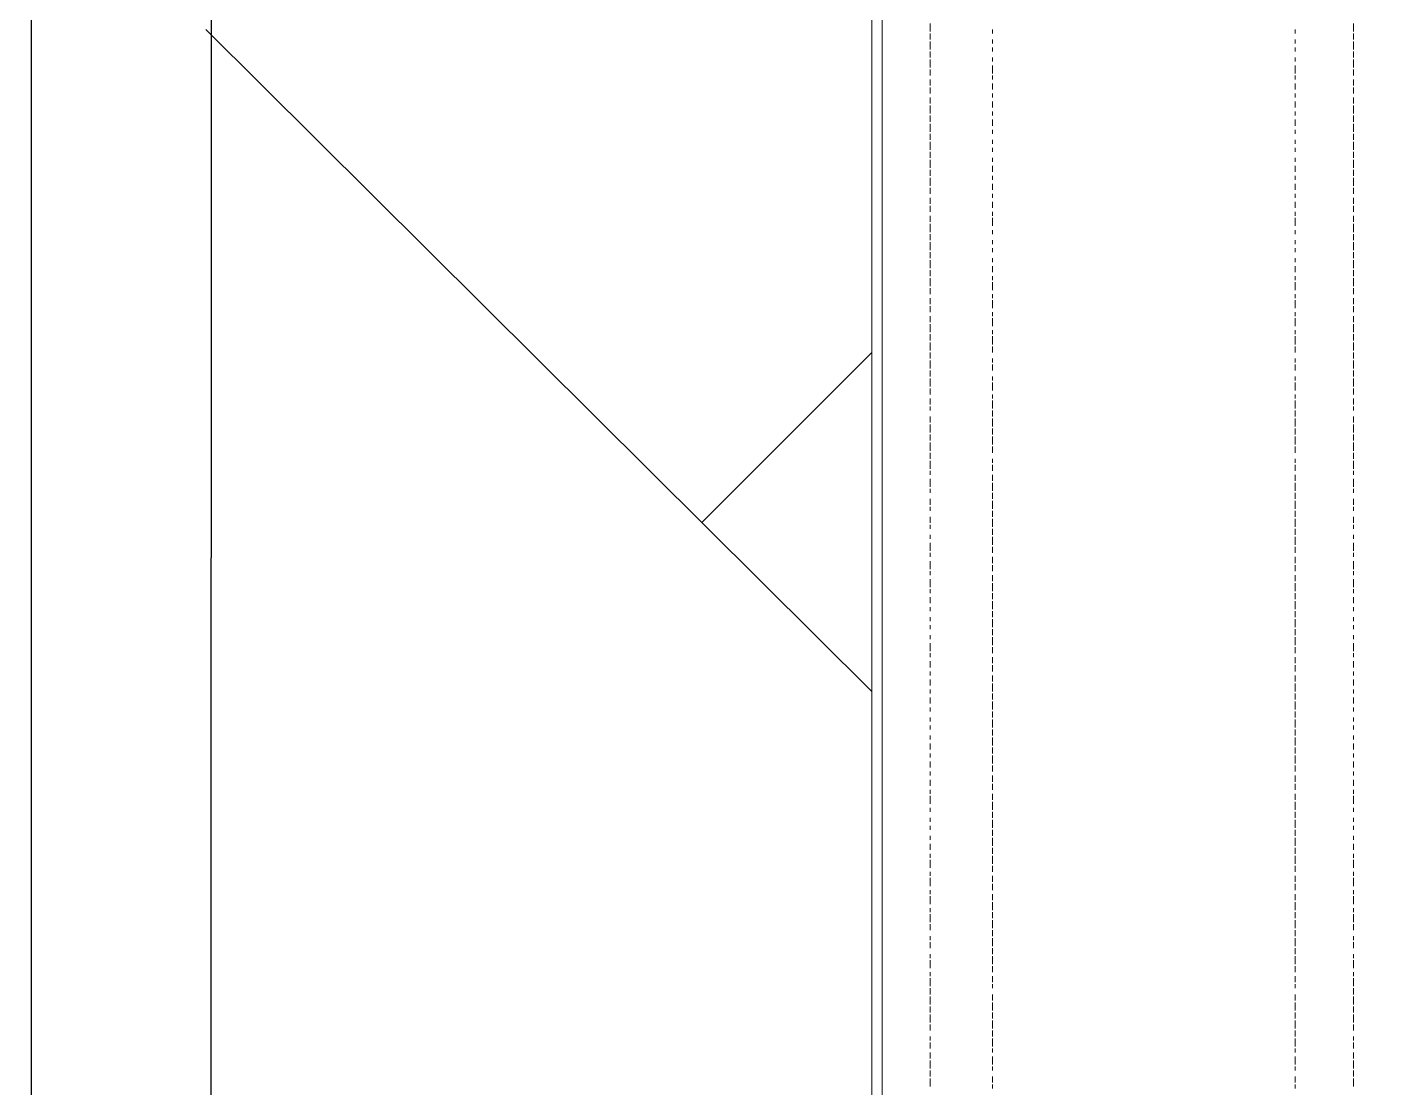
# Model space of a CAD drawing. Header units: millimetres. Extents: x 2928 to 3112, y 1220 to 1280.
# Drawn here: x 2937.078 to 2938.215, y 1260.338 to 1261.219 of the extents above; entities that cross this region are included whole.
import ezdxf

# ---------------------------------------------------------------- set-up
doc = ezdxf.new("R2010")
doc.units = ezdxf.units.MM

msp = doc.modelspace()

# ---------------------------------------------------------------- linework, layer by layer
at = {"color": 7, "linetype": 'Continuous', "lineweight": -2, "true_color": 0x000007}
for points in [[(2937.08126, 1265.3073), (2937.07792, 1267.474), (2938.98795, 1267.474), (2985.45528, 1267.474), (2985.45528, 1236.87356), (2938.98795, 1236.87356), (2937.08126, 1236.87356), (2937.08126, 1238.60692)], [(2937.23126, 1265.3073), (2937.23126, 1267.32399), (2938.98795, 1267.32399), (2985.30528, 1267.32399), (2985.30528, 1237.02356), (2938.98795, 1237.02356), (2937.22793, 1237.02356), (2937.22793, 1238.60692)]]:
    msp.add_lwpolyline(points, close=True, dxfattribs=at)
at = {"color": 7, "linetype": 'Continuous', "lineweight": 20, "true_color": 0x000007}
msp.add_lwpolyline([(2937.7796, 1261.62891), (2937.7796, 1259.61388), (2938.23127, 1259.61388), (2938.23127, 1261.62891)], close=True, dxfattribs=at)
at = {"color": 253, "linetype": 'Continuous', "lineweight": 5, "true_color": 0x9a9a9a}
msp.add_lwpolyline([(2937.78793, 1261.62891), (2937.78793, 1259.61388), (2937.78793, 1259.61388)], dxfattribs=at)
at = {"color": 252, "linetype": 'Continuous', "lineweight": 13, "true_color": 0x989898}
for points in [[(2937.82793, 1261.22224), (2937.82793, 1261.21557), (2937.82793, 1261.21557)], [(2938.17961, 1261.21557), (2938.17961, 1261.22224), (2938.17961, 1261.22224)], [(2937.82793, 1261.21391), (2937.82793, 1261.20891), (2937.82793, 1261.20891)], [(2937.8796, 1261.21724), (2937.8796, 1261.21391), (2937.8796, 1261.21391)], [(2938.13127, 1261.21391), (2938.13127, 1261.21724), (2938.13127, 1261.21724)], [(2938.17961, 1261.20891), (2938.17961, 1261.21391), (2938.17961, 1261.21391)], [(2937.82793, 1261.20724), (2937.82793, 1261.20057), (2937.82793, 1261.20057)], [(2937.82793, 1261.19891), (2937.82793, 1261.19391), (2937.82793, 1261.19391)], [(2937.8796, 1261.20891), (2937.8796, 1261.20557), (2937.8796, 1261.20557)], [(2937.8796, 1261.20224), (2937.8796, 1261.19891), (2937.8796, 1261.19891)], [(2938.13127, 1261.20557), (2938.13127, 1261.20891), (2938.13127, 1261.20891)], [(2938.13127, 1261.19891), (2938.13127, 1261.20224), (2938.13127, 1261.20224)], [(2938.17961, 1261.20057), (2938.17961, 1261.20724), (2938.17961, 1261.20724)], [(2938.17961, 1261.19391), (2938.17961, 1261.19891), (2938.17961, 1261.19891)], [(2937.82793, 1261.19224), (2937.82793, 1261.18557), (2937.82793, 1261.18557)], [(2937.8796, 1261.19391), (2937.8796, 1261.19057), (2937.8796, 1261.19057)], [(2937.8796, 1261.18724), (2937.8796, 1261.18057), (2937.8796, 1261.18057)], [(2938.13127, 1261.19057), (2938.13127, 1261.19391), (2938.13127, 1261.19391)], [(2938.13127, 1261.18057), (2938.13127, 1261.18724), (2938.13127, 1261.18724)], [(2938.17961, 1261.18557), (2938.17961, 1261.19224), (2938.17961, 1261.19224)], [(2937.82793, 1261.18391), (2937.82793, 1261.17891), (2937.82793, 1261.17891)], [(2937.8796, 1261.17891), (2937.8796, 1261.17557), (2937.8796, 1261.17557)], [(2938.13127, 1261.17557), (2938.13127, 1261.17891), (2938.13127, 1261.17891)], [(2938.17961, 1261.17891), (2938.17961, 1261.18391), (2938.17961, 1261.18391)], [(2937.82793, 1261.17557), (2937.82793, 1261.17057), (2937.82793, 1261.17057)], [(2937.82793, 1261.16891), (2937.82793, 1261.16391), (2937.82793, 1261.16391)], [(2937.8796, 1261.17224), (2937.8796, 1261.16724), (2937.8796, 1261.16724)], [(2938.13127, 1261.16724), (2938.13127, 1261.17224), (2938.13127, 1261.17224)], [(2938.17961, 1261.17057), (2938.17961, 1261.17557), (2938.17961, 1261.17557)], [(2938.17961, 1261.16391), (2938.17961, 1261.16891), (2938.17961, 1261.16891)], [(2937.82793, 1261.16057), (2937.82793, 1261.15557), (2937.82793, 1261.15557)], [(2937.82793, 1261.15391), (2937.82793, 1261.14724), (2937.82793, 1261.14724)], [(2937.8796, 1261.16391), (2937.8796, 1261.16057), (2937.8796, 1261.16057)], [(2937.8796, 1261.15724), (2937.8796, 1261.15224), (2937.8796, 1261.15224)], [(2938.13127, 1261.16057), (2938.13127, 1261.16391), (2938.13127, 1261.16391)], [(2938.13127, 1261.15224), (2938.13127, 1261.15724), (2938.13127, 1261.15724)], [(2938.17961, 1261.15557), (2938.17961, 1261.16057), (2938.17961, 1261.16057)], [(2938.17961, 1261.14724), (2938.17961, 1261.15391), (2938.17961, 1261.15391)], [(2937.82793, 1261.14557), (2937.82793, 1261.14057), (2937.82793, 1261.14057)], [(2937.8796, 1261.14891), (2937.8796, 1261.14557), (2937.8796, 1261.14557)], [(2937.8796, 1261.14224), (2937.8796, 1261.13724), (2937.8796, 1261.13724)], [(2938.13127, 1261.14557), (2938.13127, 1261.14891), (2938.13127, 1261.14891)], [(2938.13127, 1261.13724), (2938.13127, 1261.14224), (2938.13127, 1261.14224)], [(2938.17961, 1261.14057), (2938.17961, 1261.14557), (2938.17961, 1261.14557)], [(2937.82793, 1261.13891), (2937.82793, 1261.13224), (2937.82793, 1261.13224)], [(2937.82793, 1261.13057), (2937.82793, 1261.12557), (2937.82793, 1261.12557)], [(2937.8796, 1261.13391), (2937.8796, 1261.13057), (2937.8796, 1261.13057)], [(2938.13127, 1261.13057), (2938.13127, 1261.13391), (2938.13127, 1261.13391)], [(2938.17961, 1261.13224), (2938.17961, 1261.13891), (2938.17961, 1261.13891)], [(2938.17961, 1261.12557), (2938.17961, 1261.13057), (2938.17961, 1261.13057)], [(2937.82793, 1261.1239), (2937.82793, 1261.11724), (2937.82793, 1261.11724)], [(2937.8796, 1261.12557), (2937.8796, 1261.12224), (2937.8796, 1261.12224)], [(2937.8796, 1261.1189), (2937.8796, 1261.11557), (2937.8796, 1261.11557)], [(2938.13127, 1261.12224), (2938.13127, 1261.12557), (2938.13127, 1261.12557)], [(2938.13127, 1261.11557), (2938.13127, 1261.1189), (2938.13127, 1261.1189)], [(2938.17961, 1261.11724), (2938.17961, 1261.1239), (2938.17961, 1261.1239)], [(2937.82793, 1261.11557), (2937.82793, 1261.11057), (2937.82793, 1261.11057)], [(2937.82793, 1261.1089), (2937.82793, 1261.10224), (2937.82793, 1261.10224)], [(2937.8796, 1261.11057), (2937.8796, 1261.10724), (2937.8796, 1261.10724)], [(2938.13127, 1261.10724), (2938.13127, 1261.11057), (2938.13127, 1261.11057)], [(2938.17961, 1261.11057), (2938.17961, 1261.11557), (2938.17961, 1261.11557)], [(2938.17961, 1261.10224), (2938.17961, 1261.1089), (2938.17961, 1261.1089)], [(2937.82793, 1261.10057), (2937.82793, 1261.09557), (2937.82793, 1261.09557)], [(2937.8796, 1261.1039), (2937.8796, 1261.0989), (2937.8796, 1261.0989)], [(2938.13127, 1261.0989), (2938.13127, 1261.1039), (2938.13127, 1261.1039)], [(2938.17961, 1261.09557), (2938.17961, 1261.10057), (2938.17961, 1261.10057)], [(2937.82793, 1261.0939), (2937.82793, 1261.08724), (2937.82793, 1261.08724)], [(2937.82793, 1261.08557), (2937.82793, 1261.08057), (2937.82793, 1261.08057)], [(2937.8796, 1261.09557), (2937.8796, 1261.09224), (2937.8796, 1261.09224)], [(2937.8796, 1261.0889), (2937.8796, 1261.0839), (2937.8796, 1261.0839)], [(2938.13127, 1261.09224), (2938.13127, 1261.09557), (2938.13127, 1261.09557)], [(2938.13127, 1261.0839), (2938.13127, 1261.0889), (2938.13127, 1261.0889)], [(2938.17961, 1261.08724), (2938.17961, 1261.0939), (2938.17961, 1261.0939)], [(2938.17961, 1261.08057), (2938.17961, 1261.08557), (2938.17961, 1261.08557)], [(2937.82793, 1261.07724), (2937.82793, 1261.07224), (2937.82793, 1261.07224)], [(2937.8796, 1261.08057), (2937.8796, 1261.07724), (2937.8796, 1261.07724)], [(2937.8796, 1261.0739), (2937.8796, 1261.0689), (2937.8796, 1261.0689)], [(2938.13127, 1261.07724), (2938.13127, 1261.08057), (2938.13127, 1261.08057)], [(2938.13127, 1261.0689), (2938.13127, 1261.0739), (2938.13127, 1261.0739)], [(2938.17961, 1261.07224), (2938.17961, 1261.07724), (2938.17961, 1261.07724)], [(2937.82793, 1261.07057), (2937.82793, 1261.06557), (2937.82793, 1261.06557)], [(2937.82793, 1261.06224), (2937.82793, 1261.05724), (2937.82793, 1261.05724)], [(2937.8796, 1261.06557), (2937.8796, 1261.06224), (2937.8796, 1261.06224)], [(2938.13127, 1261.06224), (2938.13127, 1261.06557), (2938.13127, 1261.06557)], [(2938.17961, 1261.06557), (2938.17961, 1261.07057), (2938.17961, 1261.07057)], [(2938.17961, 1261.05724), (2938.17961, 1261.06224), (2938.17961, 1261.06224)], [(2937.82793, 1261.05557), (2937.82793, 1261.0489), (2937.82793, 1261.0489)], [(2937.8796, 1261.06057), (2937.8796, 1261.0539), (2937.8796, 1261.0539)], [(2937.8796, 1261.05057), (2937.8796, 1261.04724), (2937.8796, 1261.04724)], [(2938.13127, 1261.0539), (2938.13127, 1261.06057), (2938.13127, 1261.06057)], [(2938.13127, 1261.04724), (2938.13127, 1261.05057), (2938.13127, 1261.05057)], [(2938.17961, 1261.0489), (2938.17961, 1261.05557), (2938.17961, 1261.05557)], [(2937.82793, 1261.04724), (2937.82793, 1261.04224), (2937.82793, 1261.04224)], [(2937.82793, 1261.04057), (2937.82793, 1261.0339), (2937.82793, 1261.0339)], [(2937.8796, 1261.04224), (2937.8796, 1261.0389), (2937.8796, 1261.0389)], [(2938.13127, 1261.0389), (2938.13127, 1261.04224), (2938.13127, 1261.04224)], [(2938.17961, 1261.04224), (2938.17961, 1261.04724), (2938.17961, 1261.04724)], [(2938.17961, 1261.0339), (2938.17961, 1261.04057), (2938.17961, 1261.04057)], [(2937.82793, 1261.03224), (2937.82793, 1261.02724), (2937.82793, 1261.02724)], [(2937.8796, 1261.03557), (2937.8796, 1261.03224), (2937.8796, 1261.03224)], [(2938.13127, 1261.03224), (2938.13127, 1261.03557), (2938.13127, 1261.03557)], [(2938.17961, 1261.02724), (2938.17961, 1261.03224), (2938.17961, 1261.03224)], [(2937.82793, 1261.02557), (2937.82793, 1261.0189), (2937.82793, 1261.0189)], [(2937.82793, 1261.01724), (2937.82793, 1261.01224), (2937.82793, 1261.01224)], [(2937.8796, 1261.02724), (2937.8796, 1261.0239), (2937.8796, 1261.0239)], [(2937.8796, 1261.02057), (2937.8796, 1261.01557), (2937.8796, 1261.01557)], [(2938.13127, 1261.0239), (2938.13127, 1261.02724), (2938.13127, 1261.02724)], [(2938.13127, 1261.01557), (2938.13127, 1261.02057), (2938.13127, 1261.02057)], [(2938.17961, 1261.0189), (2938.17961, 1261.02557), (2938.17961, 1261.02557)], [(2938.17961, 1261.01224), (2938.17961, 1261.01724), (2938.17961, 1261.01724)], [(2937.82793, 1261.01057), (2937.82793, 1261.0039), (2937.82793, 1261.0039)], [(2937.8796, 1261.01224), (2937.8796, 1261.0089), (2937.8796, 1261.0089)], [(2937.8796, 1261.00724), (2937.8796, 1261.00057), (2937.8796, 1261.00057)], [(2938.13127, 1261.0089), (2938.13127, 1261.01224), (2938.13127, 1261.01224)], [(2938.13127, 1261.00057), (2938.13127, 1261.00724), (2938.13127, 1261.00724)], [(2938.17961, 1261.0039), (2938.17961, 1261.01057), (2938.17961, 1261.01057)], [(2937.82793, 1261.00224), (2937.82793, 1260.99724), (2937.82793, 1260.99724)], [(2937.82793, 1260.9939), (2937.82793, 1260.9889), (2937.82793, 1260.9889)], [(2937.8796, 1260.99724), (2937.8796, 1260.9939), (2937.8796, 1260.9939)], [(2938.13127, 1260.9939), (2938.13127, 1260.99724), (2938.13127, 1260.99724)], [(2938.17961, 1260.99724), (2938.17961, 1261.00224), (2938.17961, 1261.00224)], [(2938.17961, 1260.9889), (2938.17961, 1260.9939), (2938.17961, 1260.9939)], [(2937.82793, 1260.98724), (2937.82793, 1260.98224), (2937.82793, 1260.98224)], [(2937.8796, 1260.99224), (2937.8796, 1260.98557), (2937.8796, 1260.98557)], [(2938.13127, 1260.98557), (2938.13127, 1260.99224), (2938.13127, 1260.99224)], [(2938.17961, 1260.98224), (2938.17961, 1260.98724), (2938.17961, 1260.98724)], [(2937.82793, 1260.9789), (2937.82793, 1260.9739), (2937.82793, 1260.9739)], [(2937.82793, 1260.97224), (2937.82793, 1260.96557), (2937.82793, 1260.96557)], [(2937.8796, 1260.98224), (2937.8796, 1260.9789), (2937.8796, 1260.9789)], [(2937.8796, 1260.97724), (2937.8796, 1260.97057), (2937.8796, 1260.97057)], [(2938.13127, 1260.9789), (2938.13127, 1260.98224), (2938.13127, 1260.98224)], [(2938.13127, 1260.97057), (2938.13127, 1260.97724), (2938.13127, 1260.97724)], [(2938.17961, 1260.9739), (2938.17961, 1260.9789), (2938.17961, 1260.9789)], [(2938.17961, 1260.96557), (2938.17961, 1260.97224), (2938.17961, 1260.97224)], [(2937.82793, 1260.9639), (2937.82793, 1260.9589), (2937.82793, 1260.9589)], [(2937.8796, 1260.96724), (2937.8796, 1260.9639), (2937.8796, 1260.9639)], [(2937.8796, 1260.96224), (2937.8796, 1260.95557), (2937.8796, 1260.95557)], [(2938.13127, 1260.9639), (2938.13127, 1260.96724), (2938.13127, 1260.96724)], [(2938.13127, 1260.95557), (2938.13127, 1260.96224), (2938.13127, 1260.96224)], [(2938.17961, 1260.9589), (2938.17961, 1260.9639), (2938.17961, 1260.9639)], [(2937.82793, 1260.95724), (2937.82793, 1260.95057), (2937.82793, 1260.95057)], [(2937.82793, 1260.9489), (2937.82793, 1260.9439), (2937.82793, 1260.9439)], [(2937.8796, 1260.9539), (2937.8796, 1260.9489), (2937.8796, 1260.9489)], [(2938.13127, 1260.9489), (2938.13127, 1260.9539), (2938.13127, 1260.9539)], [(2938.17961, 1260.95057), (2938.17961, 1260.95724), (2938.17961, 1260.95724)], [(2938.17961, 1260.9439), (2938.17961, 1260.9489), (2938.17961, 1260.9489)], [(2937.82793, 1260.94224), (2937.82793, 1260.93557), (2937.82793, 1260.93557)], [(2937.8796, 1260.9439), (2937.8796, 1260.94057), (2937.8796, 1260.94057)], [(2937.8796, 1260.9389), (2937.8796, 1260.9339), (2937.8796, 1260.9339)], [(2938.13127, 1260.94057), (2938.13127, 1260.9439), (2938.13127, 1260.9439)], [(2938.13127, 1260.9339), (2938.13127, 1260.9389), (2938.13127, 1260.9389)], [(2938.17961, 1260.93557), (2938.17961, 1260.94224), (2938.17961, 1260.94224)], [(2937.82793, 1260.9339), (2937.82793, 1260.9289), (2937.82793, 1260.9289)], [(2937.82793, 1260.92724), (2937.82793, 1260.92057), (2937.82793, 1260.92057)], [(2937.8796, 1260.9289), (2937.8796, 1260.92557), (2937.8796, 1260.92557)], [(2938.13127, 1260.92557), (2938.13127, 1260.9289), (2938.13127, 1260.9289)], [(2938.17961, 1260.9289), (2938.17961, 1260.9339), (2938.17961, 1260.9339)], [(2938.17961, 1260.92057), (2938.17961, 1260.92724), (2938.17961, 1260.92724)], [(2937.82793, 1260.9189), (2937.82793, 1260.9139), (2937.82793, 1260.9139)], [(2937.8796, 1260.9239), (2937.8796, 1260.91724), (2937.8796, 1260.91724)], [(2938.13127, 1260.91724), (2938.13127, 1260.9239), (2938.13127, 1260.9239)], [(2938.17961, 1260.9139), (2938.17961, 1260.9189), (2938.17961, 1260.9189)], [(2937.82793, 1260.91057), (2937.82793, 1260.90557), (2937.82793, 1260.90557)], [(2937.82793, 1260.9039), (2937.82793, 1260.90057), (2937.82793, 1260.90057)], [(2937.8796, 1260.9139), (2937.8796, 1260.91057), (2937.8796, 1260.91057)], [(2937.8796, 1260.9089), (2937.8796, 1260.90224), (2937.8796, 1260.90224)], [(2938.13127, 1260.91057), (2938.13127, 1260.9139), (2938.13127, 1260.9139)], [(2938.13127, 1260.90224), (2938.13127, 1260.9089), (2938.13127, 1260.9089)], [(2938.17961, 1260.90557), (2938.17961, 1260.91057), (2938.17961, 1260.91057)], [(2938.17961, 1260.90057), (2938.17961, 1260.9039), (2938.17961, 1260.9039)], [(2937.82793, 1260.89557), (2937.82793, 1260.89057), (2937.82793, 1260.89057)], [(2937.8796, 1260.90057), (2937.8796, 1260.89557), (2937.8796, 1260.89557)], [(2937.8796, 1260.8939), (2937.8796, 1260.88723), (2937.8796, 1260.88723)], [(2938.13127, 1260.89557), (2938.13127, 1260.90057), (2938.13127, 1260.90057)], [(2938.13127, 1260.88723), (2938.13127, 1260.8939), (2938.13127, 1260.8939)], [(2938.17961, 1260.89057), (2938.17961, 1260.89557), (2938.17961, 1260.89557)], [(2937.82793, 1260.8889), (2937.82793, 1260.88223), (2937.82793, 1260.88223)], [(2937.82793, 1260.88057), (2937.82793, 1260.87557), (2937.82793, 1260.87557)], [(2937.8796, 1260.88557), (2937.8796, 1260.88057), (2937.8796, 1260.88057)], [(2938.13127, 1260.88057), (2938.13127, 1260.88557), (2938.13127, 1260.88557)], [(2938.17961, 1260.88223), (2938.17961, 1260.8889), (2938.17961, 1260.8889)], [(2938.17961, 1260.87557), (2938.17961, 1260.88057), (2938.17961, 1260.88057)], [(2937.82793, 1260.8739), (2937.82793, 1260.86723), (2937.82793, 1260.86723)], [(2937.8796, 1260.8789), (2937.8796, 1260.87223), (2937.8796, 1260.87223)], [(2937.8796, 1260.87057), (2937.8796, 1260.86557), (2937.8796, 1260.86557)], [(2938.13127, 1260.87223), (2938.13127, 1260.8789), (2938.13127, 1260.8789)], [(2938.13127, 1260.86557), (2938.13127, 1260.87057), (2938.13127, 1260.87057)], [(2938.17961, 1260.86723), (2938.17961, 1260.8739), (2938.17961, 1260.8739)], [(2937.82793, 1260.86557), (2937.82793, 1260.86057), (2937.82793, 1260.86057)], [(2937.82793, 1260.8589), (2937.82793, 1260.85223), (2937.82793, 1260.85223)], [(2937.8796, 1260.86057), (2937.8796, 1260.85723), (2937.8796, 1260.85723)], [(2938.13127, 1260.85723), (2938.13127, 1260.86057), (2938.13127, 1260.86057)], [(2938.17961, 1260.86057), (2938.17961, 1260.86557), (2938.17961, 1260.86557)], [(2938.17961, 1260.85223), (2938.17961, 1260.8589), (2938.17961, 1260.8589)], [(2937.82793, 1260.85057), (2937.82793, 1260.84723), (2937.82793, 1260.84723)], [(2937.8796, 1260.85557), (2937.8796, 1260.85057), (2937.8796, 1260.85057)], [(2937.8796, 1260.84723), (2937.8796, 1260.84223), (2937.8796, 1260.84223)], [(2938.13127, 1260.85057), (2938.13127, 1260.85557), (2938.13127, 1260.85557)], [(2938.13127, 1260.84223), (2938.13127, 1260.84723), (2938.13127, 1260.84723)], [(2938.17961, 1260.84723), (2938.17961, 1260.85057), (2938.17961, 1260.85057)], [(2937.82793, 1260.8439), (2937.82793, 1260.83723), (2937.82793, 1260.83723)], [(2937.82793, 1260.83557), (2937.82793, 1260.83223), (2937.82793, 1260.83223)], [(2937.8796, 1260.84057), (2937.8796, 1260.8339), (2937.8796, 1260.8339)], [(2938.13127, 1260.8339), (2938.13127, 1260.84057), (2938.13127, 1260.84057)], [(2938.17961, 1260.83723), (2938.17961, 1260.8439), (2938.17961, 1260.8439)], [(2938.17961, 1260.83223), (2938.17961, 1260.83557), (2938.17961, 1260.83557)], [(2937.82793, 1260.82723), (2937.82793, 1260.82223), (2937.82793, 1260.82223)], [(2937.8796, 1260.83223), (2937.8796, 1260.82723), (2937.8796, 1260.82723)], [(2937.8796, 1260.82557), (2937.8796, 1260.8189), (2937.8796, 1260.8189)], [(2938.13127, 1260.82723), (2938.13127, 1260.83223), (2938.13127, 1260.83223)], [(2938.13127, 1260.8189), (2938.13127, 1260.82557), (2938.13127, 1260.82557)], [(2938.17961, 1260.82223), (2938.17961, 1260.82723), (2938.17961, 1260.82723)], [(2937.82793, 1260.82057), (2937.82793, 1260.81723), (2937.82793, 1260.81723)], [(2937.82793, 1260.81223), (2937.82793, 1260.80723), (2937.82793, 1260.80723)], [(2937.8796, 1260.81723), (2937.8796, 1260.81223), (2937.8796, 1260.81223)], [(2938.13127, 1260.81223), (2938.13127, 1260.81723), (2938.13127, 1260.81723)], [(2938.17961, 1260.81723), (2938.17961, 1260.82057), (2938.17961, 1260.82057)], [(2938.17961, 1260.80723), (2938.17961, 1260.81223), (2938.17961, 1260.81223)], [(2937.82793, 1260.80557), (2937.82793, 1260.80223), (2937.82793, 1260.80223)], [(2937.8796, 1260.81057), (2937.8796, 1260.8039), (2937.8796, 1260.8039)], [(2937.8796, 1260.80223), (2937.8796, 1260.79723), (2937.8796, 1260.79723)], [(2938.13127, 1260.8039), (2938.13127, 1260.81057), (2938.13127, 1260.81057)], [(2938.13127, 1260.79723), (2938.13127, 1260.80223), (2938.13127, 1260.80223)], [(2938.17961, 1260.80223), (2938.17961, 1260.80557), (2938.17961, 1260.80557)], [(2937.82793, 1260.79723), (2937.82793, 1260.7939), (2937.82793, 1260.7939)], [(2937.82793, 1260.79057), (2937.82793, 1260.7839), (2937.82793, 1260.7839)], [(2937.8796, 1260.79557), (2937.8796, 1260.7889), (2937.8796, 1260.7889)], [(2938.13127, 1260.7889), (2938.13127, 1260.79557), (2938.13127, 1260.79557)], [(2938.17961, 1260.7939), (2938.17961, 1260.79723), (2938.17961, 1260.79723)], [(2938.17961, 1260.7839), (2938.17961, 1260.79057), (2938.17961, 1260.79057)], [(2937.82793, 1260.78223), (2937.82793, 1260.7789), (2937.82793, 1260.7789)], [(2937.8796, 1260.78723), (2937.8796, 1260.78223), (2937.8796, 1260.78223)], [(2937.8796, 1260.7789), (2937.8796, 1260.7739), (2937.8796, 1260.7739)], [(2938.13127, 1260.78223), (2938.13127, 1260.78723), (2938.13127, 1260.78723)], [(2938.13127, 1260.7739), (2938.13127, 1260.7789), (2938.13127, 1260.7789)], [(2938.17961, 1260.7789), (2938.17961, 1260.78223), (2938.17961, 1260.78223)], [(2937.82793, 1260.77557), (2937.82793, 1260.7689), (2937.82793, 1260.7689)], [(2937.82793, 1260.76723), (2937.82793, 1260.7639), (2937.82793, 1260.7639)], [(2937.8796, 1260.77223), (2937.8796, 1260.76723), (2937.8796, 1260.76723)], [(2938.13127, 1260.76723), (2938.13127, 1260.77223), (2938.13127, 1260.77223)], [(2938.17961, 1260.7689), (2938.17961, 1260.77557), (2938.17961, 1260.77557)], [(2938.17961, 1260.7639), (2938.17961, 1260.76723), (2938.17961, 1260.76723)], [(2937.82793, 1260.76057), (2937.82793, 1260.7539), (2937.82793, 1260.7539)], [(2937.8796, 1260.7639), (2937.8796, 1260.7589), (2937.8796, 1260.7589)], [(2937.8796, 1260.75723), (2937.8796, 1260.75057), (2937.8796, 1260.75057)], [(2938.13127, 1260.7589), (2938.13127, 1260.7639), (2938.13127, 1260.7639)], [(2938.13127, 1260.75057), (2938.13127, 1260.75723), (2938.13127, 1260.75723)], [(2938.17961, 1260.7539), (2938.17961, 1260.76057), (2938.17961, 1260.76057)], [(2937.82793, 1260.75223), (2937.82793, 1260.7489), (2937.82793, 1260.7489)], [(2937.82793, 1260.74557), (2937.82793, 1260.74057), (2937.82793, 1260.74057)], [(2937.8796, 1260.7489), (2937.8796, 1260.7439), (2937.8796, 1260.7439)], [(2938.13127, 1260.7439), (2938.13127, 1260.7489), (2938.13127, 1260.7489)], [(2938.17961, 1260.7489), (2938.17961, 1260.75223), (2938.17961, 1260.75223)], [(2938.17961, 1260.74057), (2938.17961, 1260.74557), (2938.17961, 1260.74557)], [(2937.82793, 1260.73723), (2937.82793, 1260.7339), (2937.82793, 1260.7339)], [(2937.8796, 1260.74223), (2937.8796, 1260.73557), (2937.8796, 1260.73557)], [(2937.8796, 1260.7339), (2937.8796, 1260.7289), (2937.8796, 1260.7289)], [(2938.13127, 1260.73557), (2938.13127, 1260.74223), (2938.13127, 1260.74223)], [(2938.13127, 1260.7289), (2938.13127, 1260.7339), (2938.13127, 1260.7339)], [(2938.17961, 1260.7339), (2938.17961, 1260.73723), (2938.17961, 1260.73723)], [(2937.82793, 1260.7289), (2937.82793, 1260.72557), (2937.82793, 1260.72557)], [(2937.82793, 1260.72223), (2937.82793, 1260.7189), (2937.82793, 1260.7189)], [(2937.8796, 1260.72723), (2937.8796, 1260.72057), (2937.8796, 1260.72057)], [(2938.13127, 1260.72057), (2938.13127, 1260.72723), (2938.13127, 1260.72723)], [(2938.17961, 1260.72557), (2938.17961, 1260.7289), (2938.17961, 1260.7289)], [(2938.17961, 1260.7189), (2938.17961, 1260.72223), (2938.17961, 1260.72223)], [(2937.82793, 1260.7139), (2937.82793, 1260.71057), (2937.82793, 1260.71057)], [(2937.8796, 1260.7189), (2937.8796, 1260.7139), (2937.8796, 1260.7139)], [(2937.8796, 1260.71223), (2937.8796, 1260.70557), (2937.8796, 1260.70557)], [(2938.13127, 1260.7139), (2938.13127, 1260.7189), (2938.13127, 1260.7189)], [(2938.13127, 1260.70557), (2938.13127, 1260.71223), (2938.13127, 1260.71223)], [(2938.17961, 1260.71057), (2938.17961, 1260.7139), (2938.17961, 1260.7139)], [(2937.82793, 1260.70723), (2937.82793, 1260.70057), (2937.82793, 1260.70057)], [(2937.82793, 1260.6989), (2937.82793, 1260.69557), (2937.82793, 1260.69557)], [(2937.8796, 1260.7039), (2937.8796, 1260.6989), (2937.8796, 1260.6989)], [(2938.13127, 1260.6989), (2938.13127, 1260.7039), (2938.13127, 1260.7039)], [(2938.17961, 1260.70057), (2938.17961, 1260.70723), (2938.17961, 1260.70723)], [(2938.17961, 1260.69557), (2938.17961, 1260.6989), (2938.17961, 1260.6989)], [(2937.82793, 1260.69223), (2937.82793, 1260.68723), (2937.82793, 1260.68723)], [(2937.8796, 1260.69557), (2937.8796, 1260.69057), (2937.8796, 1260.69057)], [(2937.8796, 1260.6889), (2937.8796, 1260.6839), (2937.8796, 1260.6839)], [(2938.13127, 1260.69057), (2938.13127, 1260.69557), (2938.13127, 1260.69557)], [(2938.13127, 1260.6839), (2938.13127, 1260.6889), (2938.13127, 1260.6889)], [(2938.17961, 1260.68723), (2938.17961, 1260.69223), (2938.17961, 1260.69223)], [(2937.82793, 1260.6839), (2937.82793, 1260.68057), (2937.82793, 1260.68057)], [(2937.82793, 1260.67723), (2937.82793, 1260.67223), (2937.82793, 1260.67223)], [(2937.8796, 1260.68057), (2937.8796, 1260.67557), (2937.8796, 1260.67557)], [(2938.13127, 1260.67557), (2938.13127, 1260.68057), (2938.13127, 1260.68057)], [(2938.17961, 1260.68057), (2938.17961, 1260.6839), (2938.17961, 1260.6839)], [(2938.17961, 1260.67223), (2938.17961, 1260.67723), (2938.17961, 1260.67723)], [(2937.82793, 1260.6689), (2937.82793, 1260.66557), (2937.82793, 1260.66557)], [(2937.8796, 1260.6739), (2937.8796, 1260.66723), (2937.8796, 1260.66723)], [(2937.8796, 1260.66557), (2937.8796, 1260.66056), (2937.8796, 1260.66056)], [(2938.13127, 1260.66723), (2938.13127, 1260.6739), (2938.13127, 1260.6739)], [(2938.13127, 1260.66056), (2938.13127, 1260.66557), (2938.13127, 1260.66557)], [(2938.17961, 1260.66557), (2938.17961, 1260.6689), (2938.17961, 1260.6689)], [(2937.82793, 1260.66223), (2937.82793, 1260.65723), (2937.82793, 1260.65723)], [(2937.82793, 1260.6539), (2937.82793, 1260.65056), (2937.82793, 1260.65056)], [(2937.8796, 1260.6589), (2937.8796, 1260.65223), (2937.8796, 1260.65223)], [(2938.13127, 1260.65223), (2938.13127, 1260.6589), (2938.13127, 1260.6589)], [(2938.17961, 1260.65723), (2938.17961, 1260.66223), (2938.17961, 1260.66223)], [(2938.17961, 1260.65056), (2938.17961, 1260.6539), (2938.17961, 1260.6539)], [(2937.82793, 1260.64556), (2937.82793, 1260.64223), (2937.82793, 1260.64223)], [(2937.8796, 1260.65056), (2937.8796, 1260.64556), (2937.8796, 1260.64556)], [(2937.8796, 1260.6439), (2937.8796, 1260.63723), (2937.8796, 1260.63723)], [(2938.13127, 1260.64556), (2938.13127, 1260.65056), (2938.13127, 1260.65056)], [(2938.13127, 1260.63723), (2938.13127, 1260.6439), (2938.13127, 1260.6439)], [(2938.17961, 1260.64223), (2938.17961, 1260.64556), (2938.17961, 1260.64556)], [(2937.82793, 1260.6389), (2937.82793, 1260.63556), (2937.82793, 1260.63556)], [(2937.82793, 1260.63056), (2937.82793, 1260.62723), (2937.82793, 1260.62723)], [(2937.8796, 1260.63556), (2937.8796, 1260.63056), (2937.8796, 1260.63056)], [(2938.13127, 1260.63056), (2938.13127, 1260.63556), (2938.13127, 1260.63556)], [(2938.17961, 1260.63556), (2938.17961, 1260.6389), (2938.17961, 1260.6389)], [(2938.17961, 1260.62723), (2938.17961, 1260.63056), (2938.17961, 1260.63056)], [(2937.82793, 1260.6239), (2937.82793, 1260.6189), (2937.82793, 1260.6189)], [(2937.8796, 1260.6289), (2937.8796, 1260.62223), (2937.8796, 1260.62223)], [(2937.8796, 1260.62056), (2937.8796, 1260.61556), (2937.8796, 1260.61556)], [(2938.13127, 1260.62223), (2938.13127, 1260.6289), (2938.13127, 1260.6289)], [(2938.13127, 1260.61556), (2938.13127, 1260.62056), (2938.13127, 1260.62056)], [(2938.17961, 1260.6189), (2938.17961, 1260.6239), (2938.17961, 1260.6239)], [(2937.82793, 1260.61556), (2937.82793, 1260.61223), (2937.82793, 1260.61223)], [(2937.82793, 1260.6089), (2937.82793, 1260.6039), (2937.82793, 1260.6039)], [(2937.8796, 1260.6139), (2937.8796, 1260.60723), (2937.8796, 1260.60723)], [(2938.13127, 1260.60723), (2938.13127, 1260.6139), (2938.13127, 1260.6139)], [(2938.17961, 1260.61223), (2938.17961, 1260.61556), (2938.17961, 1260.61556)], [(2938.17961, 1260.6039), (2938.17961, 1260.6089), (2938.17961, 1260.6089)], [(2937.82793, 1260.60056), (2937.82793, 1260.59723), (2937.82793, 1260.59723)], [(2937.8796, 1260.60556), (2937.8796, 1260.60056), (2937.8796, 1260.60056)], [(2937.8796, 1260.59723), (2937.8796, 1260.59223), (2937.8796, 1260.59223)], [(2938.13127, 1260.60056), (2938.13127, 1260.60556), (2938.13127, 1260.60556)], [(2938.13127, 1260.59223), (2938.13127, 1260.59723), (2938.13127, 1260.59723)], [(2938.17961, 1260.59723), (2938.17961, 1260.60056), (2938.17961, 1260.60056)], [(2937.82793, 1260.5939), (2937.82793, 1260.5889), (2937.82793, 1260.5889)], [(2937.82793, 1260.58556), (2937.82793, 1260.58223), (2937.82793, 1260.58223)], [(2937.8796, 1260.59056), (2937.8796, 1260.58556), (2937.8796, 1260.58556)], [(2938.13127, 1260.58556), (2938.13127, 1260.59056), (2938.13127, 1260.59056)], [(2938.17961, 1260.5889), (2938.17961, 1260.5939), (2938.17961, 1260.5939)], [(2938.17961, 1260.58223), (2938.17961, 1260.58556), (2938.17961, 1260.58556)], [(2937.82793, 1260.58056), (2937.82793, 1260.5739), (2937.82793, 1260.5739)], [(2937.8796, 1260.58223), (2937.8796, 1260.57723), (2937.8796, 1260.57723)], [(2937.8796, 1260.57556), (2937.8796, 1260.5689), (2937.8796, 1260.5689)], [(2938.13127, 1260.57723), (2938.13127, 1260.58223), (2938.13127, 1260.58223)], [(2938.13127, 1260.5689), (2938.13127, 1260.57556), (2938.13127, 1260.57556)], [(2938.17961, 1260.5739), (2938.17961, 1260.58056), (2938.17961, 1260.58056)], [(2937.82793, 1260.57056), (2937.82793, 1260.56723), (2937.82793, 1260.56723)], [(2937.82793, 1260.56223), (2937.82793, 1260.5589), (2937.82793, 1260.5589)], [(2937.8796, 1260.56723), (2937.8796, 1260.56223), (2937.8796, 1260.56223)], [(2938.13127, 1260.56223), (2938.13127, 1260.56723), (2938.13127, 1260.56723)], [(2938.17961, 1260.56723), (2938.17961, 1260.57056), (2938.17961, 1260.57056)], [(2938.17961, 1260.5589), (2938.17961, 1260.56223), (2938.17961, 1260.56223)], [(2937.82793, 1260.55556), (2937.82793, 1260.55223), (2937.82793, 1260.55223)], [(2937.8796, 1260.56056), (2937.8796, 1260.5539), (2937.8796, 1260.5539)], [(2937.8796, 1260.55223), (2937.8796, 1260.54723), (2937.8796, 1260.54723)], [(2938.13127, 1260.5539), (2938.13127, 1260.56056), (2938.13127, 1260.56056)], [(2938.13127, 1260.54723), (2938.13127, 1260.55223), (2938.13127, 1260.55223)], [(2938.17961, 1260.55223), (2938.17961, 1260.55556), (2938.17961, 1260.55556)], [(2937.82793, 1260.54723), (2937.82793, 1260.5439), (2937.82793, 1260.5439)], [(2937.82793, 1260.54056), (2937.82793, 1260.53556), (2937.82793, 1260.53556)], [(2937.8796, 1260.54556), (2937.8796, 1260.5389), (2937.8796, 1260.5389)], [(2938.13127, 1260.5389), (2938.13127, 1260.54556), (2938.13127, 1260.54556)], [(2938.17961, 1260.5439), (2938.17961, 1260.54723), (2938.17961, 1260.54723)], [(2938.17961, 1260.53556), (2938.17961, 1260.54056), (2938.17961, 1260.54056)], [(2937.82793, 1260.53223), (2937.82793, 1260.5289), (2937.82793, 1260.5289)], [(2937.8796, 1260.53723), (2937.8796, 1260.53223), (2937.8796, 1260.53223)], [(2937.8796, 1260.53056), (2937.8796, 1260.5239), (2937.8796, 1260.5239)], [(2938.13127, 1260.53223), (2938.13127, 1260.53723), (2938.13127, 1260.53723)], [(2938.13127, 1260.5239), (2938.13127, 1260.53056), (2938.13127, 1260.53056)], [(2938.17961, 1260.5289), (2938.17961, 1260.53223), (2938.17961, 1260.53223)], [(2937.82793, 1260.52723), (2937.82793, 1260.52056), (2937.82793, 1260.52056)], [(2937.82793, 1260.51723), (2937.82793, 1260.5139), (2937.82793, 1260.5139)], [(2937.8796, 1260.52223), (2937.8796, 1260.51723), (2937.8796, 1260.51723)], [(2938.13127, 1260.51723), (2938.13127, 1260.52223), (2938.13127, 1260.52223)], [(2938.17961, 1260.52056), (2938.17961, 1260.52723), (2938.17961, 1260.52723)], [(2938.17961, 1260.5139), (2938.17961, 1260.51723), (2938.17961, 1260.51723)], [(2937.82793, 1260.51223), (2937.82793, 1260.50556), (2937.82793, 1260.50556)], [(2937.8796, 1260.5139), (2937.8796, 1260.5089), (2937.8796, 1260.5089)], [(2937.8796, 1260.50723), (2937.8796, 1260.50223), (2937.8796, 1260.50223)], [(2938.13127, 1260.5089), (2938.13127, 1260.5139), (2938.13127, 1260.5139)], [(2938.13127, 1260.50223), (2938.13127, 1260.50723), (2938.13127, 1260.50723)], [(2938.17961, 1260.50556), (2938.17961, 1260.51223), (2938.17961, 1260.51223)], [(2937.82793, 1260.50223), (2937.82793, 1260.4989), (2937.82793, 1260.4989)], [(2937.82793, 1260.49723), (2937.82793, 1260.49056), (2937.82793, 1260.49056)], [(2937.8796, 1260.4989), (2937.8796, 1260.4939), (2937.8796, 1260.4939)], [(2938.13127, 1260.4939), (2938.13127, 1260.4989), (2938.13127, 1260.4989)], [(2938.17961, 1260.4989), (2938.17961, 1260.50223), (2938.17961, 1260.50223)], [(2938.17961, 1260.49056), (2938.17961, 1260.49723), (2938.17961, 1260.49723)], [(2937.82793, 1260.48723), (2937.82793, 1260.4839), (2937.82793, 1260.4839)], [(2937.82793, 1260.48223), (2937.82793, 1260.47556), (2937.82793, 1260.47556)], [(2937.8796, 1260.49223), (2937.8796, 1260.48556), (2937.8796, 1260.48556)], [(2937.8796, 1260.4839), (2937.8796, 1260.4789), (2937.8796, 1260.4789)], [(2938.13127, 1260.48556), (2938.13127, 1260.49223), (2938.13127, 1260.49223)], [(2938.13127, 1260.4789), (2938.13127, 1260.4839), (2938.13127, 1260.4839)], [(2938.17961, 1260.4839), (2938.17961, 1260.48723), (2938.17961, 1260.48723)], [(2938.17961, 1260.47556), (2938.17961, 1260.48223), (2938.17961, 1260.48223)], [(2937.82793, 1260.4739), (2937.82793, 1260.4689), (2937.82793, 1260.4689)], [(2937.8796, 1260.47723), (2937.8796, 1260.47056), (2937.8796, 1260.47056)], [(2938.13127, 1260.47056), (2938.13127, 1260.47723), (2938.13127, 1260.47723)], [(2938.17961, 1260.4689), (2938.17961, 1260.4739), (2938.17961, 1260.4739)], [(2937.82793, 1260.4639), (2937.82793, 1260.46056), (2937.82793, 1260.46056)], [(2937.8796, 1260.4689), (2937.8796, 1260.4639), (2937.8796, 1260.4639)], [(2937.8796, 1260.46223), (2937.8796, 1260.45556), (2937.8796, 1260.45556)], [(2938.13127, 1260.4639), (2938.13127, 1260.4689), (2938.13127, 1260.4689)], [(2938.13127, 1260.45556), (2938.13127, 1260.46223), (2938.13127, 1260.46223)], [(2938.17961, 1260.46056), (2938.17961, 1260.4639), (2938.17961, 1260.4639)], [(2937.82793, 1260.4589), (2937.82793, 1260.4539), (2937.82793, 1260.4539)], [(2937.82793, 1260.4489), (2937.82793, 1260.44556), (2937.82793, 1260.44556)], [(2937.8796, 1260.4539), (2937.8796, 1260.4489), (2937.8796, 1260.4489)], [(2938.13127, 1260.4489), (2938.13127, 1260.4539), (2938.13127, 1260.4539)], [(2938.17961, 1260.4539), (2938.17961, 1260.4589), (2938.17961, 1260.4589)], [(2938.17961, 1260.44556), (2938.17961, 1260.4489), (2938.17961, 1260.4489)], [(2937.82793, 1260.4439), (2937.82793, 1260.43723), (2937.82793, 1260.43723)], [(2937.8796, 1260.44723), (2937.8796, 1260.44056), (2937.8796, 1260.44056)], [(2937.8796, 1260.4389), (2937.8796, 1260.4339), (2937.8796, 1260.4339)], [(2938.13127, 1260.44056), (2938.13127, 1260.44723), (2938.13127, 1260.44723)], [(2938.13127, 1260.4339), (2938.13127, 1260.4389), (2938.13127, 1260.4389)], [(2938.17961, 1260.43723), (2938.17961, 1260.4439), (2938.17961, 1260.4439)], [(2937.82793, 1260.4339), (2937.82793, 1260.43056), (2937.82793, 1260.43056)], [(2937.82793, 1260.42889), (2937.82793, 1260.42223), (2937.82793, 1260.42223)], [(2937.8796, 1260.43056), (2937.8796, 1260.42556), (2937.8796, 1260.42556)], [(2938.13127, 1260.42556), (2938.13127, 1260.43056), (2938.13127, 1260.43056)], [(2938.17961, 1260.43056), (2938.17961, 1260.4339), (2938.17961, 1260.4339)], [(2938.17961, 1260.42223), (2938.17961, 1260.42889), (2938.17961, 1260.42889)], [(2937.82793, 1260.42056), (2937.82793, 1260.41556), (2937.82793, 1260.41556)], [(2937.82793, 1260.41389), (2937.82793, 1260.40723), (2937.82793, 1260.40723)], [(2937.8796, 1260.42389), (2937.8796, 1260.42056), (2937.8796, 1260.42056)], [(2937.8796, 1260.41556), (2937.8796, 1260.41056), (2937.8796, 1260.41056)], [(2938.13127, 1260.42056), (2938.13127, 1260.42389), (2938.13127, 1260.42389)], [(2938.13127, 1260.41056), (2938.13127, 1260.41556), (2938.13127, 1260.41556)], [(2938.17961, 1260.41556), (2938.17961, 1260.42056), (2938.17961, 1260.42056)], [(2938.17961, 1260.40723), (2938.17961, 1260.41389), (2938.17961, 1260.41389)], [(2937.82793, 1260.40556), (2937.82793, 1260.40056), (2937.82793, 1260.40056)], [(2937.8796, 1260.40889), (2937.8796, 1260.40223), (2937.8796, 1260.40223)], [(2938.13127, 1260.40223), (2938.13127, 1260.40889), (2938.13127, 1260.40889)], [(2938.17961, 1260.40056), (2938.17961, 1260.40556), (2938.17961, 1260.40556)], [(2937.82793, 1260.39889), (2937.82793, 1260.39223), (2937.82793, 1260.39223)], [(2937.8796, 1260.40056), (2937.8796, 1260.39556), (2937.8796, 1260.39556)], [(2937.8796, 1260.39389), (2937.8796, 1260.38723), (2937.8796, 1260.38723)], [(2938.13127, 1260.39556), (2938.13127, 1260.40056), (2938.13127, 1260.40056)], [(2938.13127, 1260.38723), (2938.13127, 1260.39389), (2938.13127, 1260.39389)], [(2938.17961, 1260.39223), (2938.17961, 1260.39889), (2938.17961, 1260.39889)], [(2937.82793, 1260.39056), (2937.82793, 1260.38556), (2937.82793, 1260.38556)], [(2937.82793, 1260.38056), (2937.82793, 1260.37723), (2937.82793, 1260.37723)], [(2937.8796, 1260.38556), (2937.8796, 1260.38056), (2937.8796, 1260.38056)], [(2938.13127, 1260.38056), (2938.13127, 1260.38556), (2938.13127, 1260.38556)], [(2938.17961, 1260.38556), (2938.17961, 1260.39056), (2938.17961, 1260.39056)], [(2938.17961, 1260.37723), (2938.17961, 1260.38056), (2938.17961, 1260.38056)], [(2937.82793, 1260.37556), (2937.82793, 1260.37056), (2937.82793, 1260.37056)], [(2937.8796, 1260.37889), (2937.8796, 1260.37223), (2937.8796, 1260.37223)], [(2937.8796, 1260.37056), (2937.8796, 1260.36723), (2937.8796, 1260.36723)], [(2938.13127, 1260.37223), (2938.13127, 1260.37889), (2938.13127, 1260.37889)], [(2938.13127, 1260.36723), (2938.13127, 1260.37056), (2938.13127, 1260.37056)], [(2938.17961, 1260.37056), (2938.17961, 1260.37556), (2938.17961, 1260.37556)], [(2937.82793, 1260.36723), (2937.82793, 1260.36223), (2937.82793, 1260.36223)], [(2937.82793, 1260.36056), (2937.82793, 1260.35389), (2937.82793, 1260.35389)], [(2937.8796, 1260.36389), (2937.8796, 1260.35723), (2937.8796, 1260.35723)], [(2938.13127, 1260.35723), (2938.13127, 1260.36389), (2938.13127, 1260.36389)], [(2938.17961, 1260.36223), (2938.17961, 1260.36723), (2938.17961, 1260.36723)], [(2938.17961, 1260.35389), (2938.17961, 1260.36056), (2938.17961, 1260.36056)], [(2937.82793, 1260.35223), (2937.82793, 1260.34723), (2937.82793, 1260.34723)], [(2937.82793, 1260.34556), (2937.82793, 1260.33889), (2937.82793, 1260.33889)], [(2937.8796, 1260.35556), (2937.8796, 1260.35223), (2937.8796, 1260.35223)], [(2937.8796, 1260.34723), (2937.8796, 1260.34223), (2937.8796, 1260.34223)], [(2938.13127, 1260.35223), (2938.13127, 1260.35556), (2938.13127, 1260.35556)], [(2938.13127, 1260.34223), (2938.13127, 1260.34723), (2938.13127, 1260.34723)], [(2938.17961, 1260.34723), (2938.17961, 1260.35223), (2938.17961, 1260.35223)], [(2938.17961, 1260.33889), (2938.17961, 1260.34556), (2938.17961, 1260.34556)], [(2937.8796, 1260.34056), (2937.8796, 1260.33723), (2937.8796, 1260.33723)], [(2938.13127, 1260.33723), (2938.13127, 1260.34056), (2938.13127, 1260.34056)]]:
    msp.add_lwpolyline(points, dxfattribs=at)
at = {"color": 9, "linetype": 'Continuous', "lineweight": 13, "true_color": 0xbababa}
for points in [[(2937.7796, 1260.66723), (2937.22626, 1261.21724), (2937.22626, 1261.21724)], [(2937.63793, 1260.80723), (2937.7796, 1260.9489), (2937.7796, 1260.9489)]]:
    msp.add_lwpolyline(points, dxfattribs=at)

doc.saveas('drawing.dxf')
